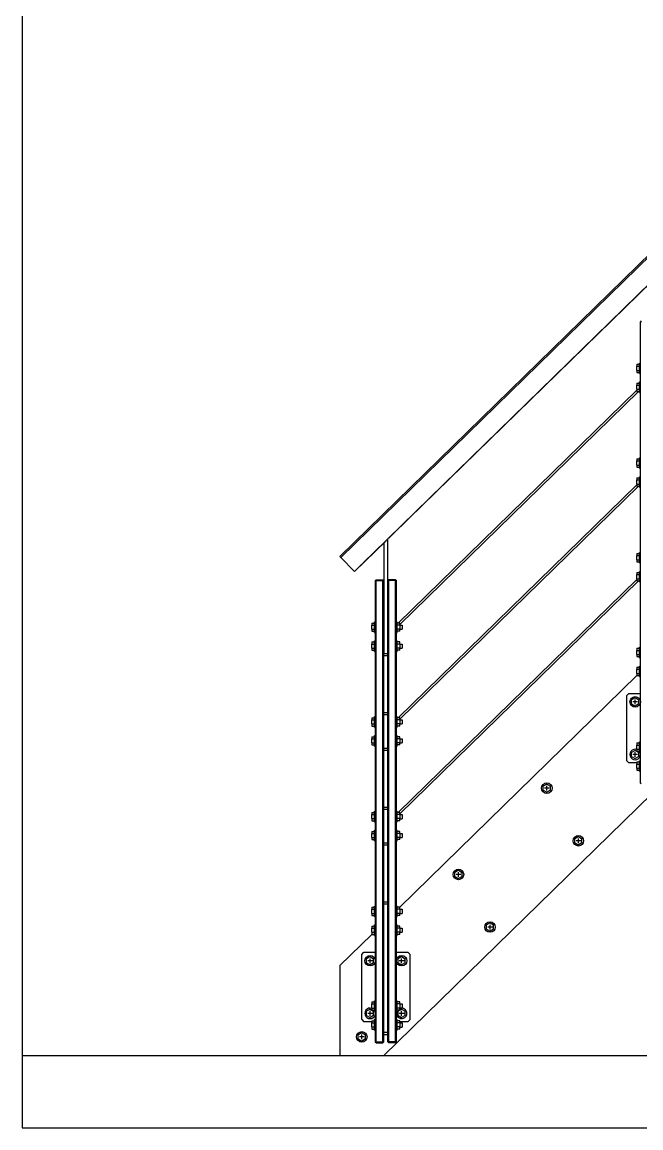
# Model space of a CAD drawing. Extents: x 0 to 2438, y 0 to 2056.
# Drawn here: x 0 to 736, y 0 to 1314 of the extents above; entities that cross this region are included whole.
import ezdxf

# ---------------------------------------------------------------- set-up
doc = ezdxf.new("R2010")
doc.units = 0
doc.layers.get('0').update_dxf_attribs({"linetype": 'CONTINUOUS'})

msp = doc.modelspace()

# ---------------------------------------------------------------- linework, layer by layer
at = {"color": 0}
for p, q in [((0.356, 2056.42), (0.356, 86.413)), ((377.857, 679.15), (1397.55, 1674.57)), ((378.964, 678.014), (1398.66, 1673.43)), ((395.319, 661.261), (1415.01, 1656.68)), ((435.049, 700.049), (747.723, 1005.28)), ((435.049, 700.049), (747.518, 1005.07)), ((435.049, 700.049), (747.494, 1005.05)), ((720.714, 978.913), (747.55, 1005.11)), ((720.714, 978.913), (720.714, 978.913)), ((736.05, 958.913), (735.051, 957.912)), ((735.051, 409.914), (735.051, 957.912)), ((735.051, 957.912), (736.05, 957.912)), ((730.85, 907.57), (734.049, 907.57)), ((730.85, 907.57), (730.85, 905.115)), ((734.049, 902.663), (734.049, 908.914)), ((734.049, 908.914), (735.051, 908.914)), ((730.85, 900.208), (730.85, 905.115)), ((730.85, 905.115), (734.049, 905.115)), ((730.85, 900.208), (734.049, 900.208)), ((730.85, 900.208), (730.85, 897.756)), ((730.85, 897.756), (734.049, 897.756)), ((734.049, 896.412), (734.049, 902.663)), ((734.049, 896.412), (735.051, 896.412)), ((730.85, 885.07), (734.049, 885.07)), ((730.85, 885.07), (730.85, 882.618)), ((730.85, 877.711), (730.85, 882.618)), ((730.85, 882.618), (734.049, 882.618)), ((734.049, 880.163), (734.049, 886.411)), ((734.049, 886.411), (735.051, 886.411)), ((734.049, 873.912), (734.049, 880.163)), ((730.85, 876.893), (447.276, 600.071)), ((449.051, 598.308), (732.751, 875.256)), ((730.85, 877.711), (734.049, 877.711)), ((730.85, 877.711), (730.85, 875.256)), ((730.85, 875.256), (734.049, 875.256)), ((734.049, 873.912), (735.051, 873.912)), ((730.85, 795.069), (734.049, 795.069)), ((730.85, 795.069), (730.85, 792.618)), ((730.85, 787.71), (730.85, 792.618)), ((730.85, 792.618), (734.049, 792.618)), ((734.049, 790.162), (734.049, 796.413)), ((734.049, 796.413), (735.051, 796.413)), ((734.049, 783.911), (734.049, 790.162)), ((730.85, 787.71), (734.049, 787.71)), ((730.85, 787.71), (730.85, 785.255)), ((730.85, 785.255), (734.049, 785.255)), ((734.049, 783.911), (735.051, 783.911)), ((1132.85, 772.439), (430.096, 86.413)), ((730.85, 764.392), (447.276, 487.571)), ((449.051, 485.807), (732.751, 762.755)), ((730.85, 772.569), (734.049, 772.569)), ((730.85, 772.569), (730.85, 770.117)), ((730.85, 765.21), (730.85, 770.117)), ((730.85, 770.117), (734.049, 770.117)), ((730.85, 765.21), (734.049, 765.21)), ((730.85, 765.21), (730.85, 762.755)), ((730.85, 762.755), (734.049, 762.755)), ((734.049, 767.662), (734.049, 773.913)), ((734.049, 773.913), (735.051, 773.913)), ((734.049, 761.411), (734.049, 767.662)), ((734.049, 761.411), (735.051, 761.411)), ((435.049, 700.049), (459.384, 723.801)), ((459.384, 723.801), (459.384, 723.801)), ((395.319, 661.261), (432.724, 697.777)), ((395.319, 661.261), (432.516, 697.576)), ((395.319, 661.261), (432.491, 697.548)), ((405.716, 671.41), (432.551, 697.604)), ((435.049, 700.049), (430.05, 695.166)), ((435.049, 563.912), (435.049, 700.049)), ((430.05, 695.166), (430.05, 563.912)), ((734.049, 677.661), (734.049, 683.913)), ((734.049, 683.913), (735.051, 683.913)), ((378.964, 678.014), (378.964, 678.014)), ((395.319, 661.261), (378.964, 678.014)), ((405.716, 671.41), (405.716, 671.41)), ((730.85, 682.569), (734.049, 682.569)), ((730.85, 682.569), (730.85, 680.117)), ((730.85, 675.21), (730.85, 680.117)), ((730.85, 680.117), (734.049, 680.117)), ((730.85, 675.21), (734.049, 675.21)), ((730.85, 675.21), (730.85, 672.754)), ((730.85, 672.754), (734.049, 672.754)), ((734.049, 671.41), (734.049, 677.661)), ((734.049, 671.41), (735.051, 671.41)), ((393.224, 663.409), (393.224, 663.409)), ((395.319, 661.261), (393.224, 663.409)), ((393.224, 663.409), (393.224, 663.409)), ((393.224, 663.409), (393.224, 663.409)), ((395.319, 661.261), (395.319, 661.261)), ((395.319, 661.261), (395.319, 661.261)), ((730.85, 660.072), (734.049, 660.072)), ((730.85, 660.072), (730.85, 657.617)), ((730.85, 652.709), (730.85, 657.617)), ((730.85, 657.617), (734.049, 657.617)), ((734.049, 655.161), (734.049, 661.412)), ((734.049, 661.412), (735.051, 661.412)), ((421.051, 651.411), (420.049, 650.413)), ((420.049, 102.412), (420.049, 650.413)), ((420.049, 650.413), (421.051, 650.413)), ((421.051, 651.411), (421.051, 650.413)), ((421.051, 651.411), (429.048, 651.411)), ((421.051, 102.412), (421.051, 650.413)), ((421.051, 650.413), (429.048, 650.413)), ((429.048, 651.411), (429.048, 650.413)), ((429.048, 651.411), (430.05, 650.413)), ((429.048, 102.412), (429.048, 650.413)), ((430.05, 650.413), (429.048, 650.413)), ((436.051, 651.411), (435.049, 650.413)), ((435.049, 102.412), (435.049, 650.413)), ((435.049, 650.413), (436.051, 650.413)), ((444.048, 651.411), (436.051, 651.411)), ((436.051, 651.411), (436.051, 650.413)), ((444.048, 650.413), (436.051, 650.413)), ((436.051, 102.412), (436.051, 650.413)), ((444.048, 651.411), (445.05, 650.413)), ((444.048, 651.411), (444.048, 650.413)), ((445.05, 650.413), (444.048, 650.413)), ((444.048, 102.412), (444.048, 650.413)), ((445.05, 102.412), (445.05, 650.413)), ((730.85, 651.891), (447.276, 375.07)), ((449.051, 373.309), (732.751, 650.254)), ((730.85, 652.709), (734.049, 652.709)), ((730.85, 652.709), (730.85, 650.254)), ((730.85, 650.254), (734.049, 650.254)), ((734.049, 648.914), (734.049, 655.161)), ((734.049, 648.914), (735.051, 648.914)), ((415.851, 600.071), (419.051, 600.071)), ((415.851, 600.071), (415.851, 597.616)), ((415.851, 592.709), (415.851, 597.616)), ((415.851, 597.616), (419.051, 597.616)), ((415.851, 592.709), (419.051, 592.709)), ((415.851, 592.709), (415.851, 590.254)), ((419.051, 595.161), (419.051, 601.412)), ((419.051, 601.412), (420.049, 601.412)), ((419.051, 588.913), (419.051, 595.161)), ((435.049, 597.662), (435.049, 597.662)), ((435.049, 592.663), (435.049, 592.663)), ((445.05, 601.412), (446.049, 601.412)), ((446.049, 595.161), (446.049, 601.412)), ((449.051, 600.071), (446.049, 600.071)), ((449.051, 597.616), (446.049, 597.616)), ((446.049, 588.913), (446.049, 595.161)), ((449.051, 592.709), (446.049, 592.709)), ((449.051, 597.616), (449.051, 600.071)), ((449.051, 597.662), (452.049, 597.662)), ((449.051, 597.616), (449.051, 592.709)), ((449.051, 590.254), (449.051, 592.709)), ((449.051, 592.663), (452.049, 592.663)), ((452.049, 597.662), (452.049, 595.161)), ((452.049, 595.161), (452.049, 592.663)), ((415.851, 590.254), (419.051, 590.254)), ((419.051, 588.913), (420.049, 588.913)), ((419.051, 572.661), (419.051, 578.912)), ((419.051, 578.912), (420.049, 578.912)), ((435.049, 588.567), (435.049, 588.567)), ((435.049, 588.098), (435.049, 588.098)), ((435.049, 588.098), (435.049, 588.098)), ((435.049, 588.038), (435.049, 588.038)), ((435.049, 586.772), (435.049, 586.772)), ((435.049, 586.197), (435.049, 586.197)), ((435.049, 584.606), (435.049, 584.606)), ((445.05, 588.913), (446.049, 588.913)), ((445.05, 578.912), (446.049, 578.912)), ((449.051, 590.254), (446.049, 590.254)), ((446.049, 572.661), (446.049, 578.912)), ((415.851, 577.571), (419.051, 577.571)), ((415.851, 577.571), (415.851, 575.116)), ((415.851, 570.209), (415.851, 575.116)), ((415.851, 575.116), (419.051, 575.116)), ((415.851, 570.209), (419.051, 570.209)), ((415.851, 570.209), (415.851, 567.757)), ((415.851, 567.757), (419.051, 567.757)), ((419.051, 566.413), (419.051, 572.661)), ((419.051, 566.413), (420.049, 566.413)), ((435.049, 575.162), (435.049, 575.162)), ((435.049, 570.163), (435.049, 570.163)), ((445.05, 566.413), (446.049, 566.413)), ((449.051, 577.571), (446.049, 577.571)), ((449.051, 575.116), (446.049, 575.116)), ((446.049, 566.413), (446.049, 572.661)), ((449.051, 570.209), (446.049, 570.209)), ((449.051, 567.757), (446.049, 567.757)), ((449.051, 575.116), (449.051, 577.571)), ((449.051, 575.162), (452.049, 575.162)), ((449.051, 575.116), (449.051, 570.209)), ((449.051, 567.757), (449.051, 570.209)), ((449.051, 570.163), (452.049, 570.163)), ((452.049, 575.162), (452.049, 572.661)), ((452.049, 572.661), (452.049, 570.163)), ((730.85, 570.071), (734.049, 570.071)), ((730.85, 570.071), (730.85, 567.616)), ((730.85, 562.709), (730.85, 567.616)), ((730.85, 567.616), (734.049, 567.616)), ((734.049, 565.164), (734.049, 571.412)), ((734.049, 571.412), (735.051, 571.412)), ((734.049, 558.913), (734.049, 565.164)), ((430.05, 561.414), (430.05, 563.912)), ((430.05, 563.912), (435.049, 563.912)), ((430.05, 491.412), (430.05, 563.912)), ((430.05, 561.414), (435.049, 561.414)), ((435.049, 561.414), (435.049, 563.912)), ((730.85, 562.709), (734.049, 562.709)), ((730.85, 562.709), (730.85, 560.257)), ((730.85, 560.257), (734.049, 560.257)), ((734.049, 558.913), (735.051, 558.913)), ((730.85, 547.571), (734.049, 547.571)), ((730.85, 547.571), (730.85, 545.116)), ((730.85, 540.209), (730.85, 545.116)), ((730.85, 545.116), (734.049, 545.116)), ((730.85, 540.209), (734.049, 540.209)), ((730.85, 540.209), (730.85, 537.753)), ((734.049, 542.66), (734.049, 548.912)), ((734.049, 548.912), (735.051, 548.912)), ((734.049, 536.413), (734.049, 542.66)), ((448.991, 262.57), (730.889, 537.753)), ((730.85, 537.753), (734.049, 537.753)), ((734.049, 536.413), (735.051, 536.413)), ((718.799, 513.913), (721.3, 516.414)), ((718.799, 436.411), (718.799, 513.913)), ((721.3, 516.414), (735.051, 516.414)), ((728.8, 511.32), (724.549, 508.868)), ((724.549, 503.961), (724.549, 508.868)), ((724.549, 503.961), (728.8, 501.505)), ((731.601, 506.413), (726.003, 506.413)), ((731.601, 506.413), (726.003, 506.413)), ((728.8, 511.32), (733.051, 508.868)), ((728.8, 503.611), (728.8, 509.214)), ((728.8, 503.611), (728.8, 509.214)), ((733.051, 503.961), (728.8, 501.505)), ((733.051, 503.961), (733.051, 508.868)), ((415.851, 487.571), (419.051, 487.571)), ((415.851, 487.571), (415.851, 485.115)), ((419.051, 482.664), (419.051, 488.911)), ((419.051, 488.911), (420.049, 488.911)), ((430.05, 493.914), (435.049, 493.914)), ((430.05, 451.411), (430.05, 491.412)), ((430.05, 491.412), (435.049, 491.412)), ((435.049, 491.412), (435.049, 493.914)), ((435.049, 451.411), (435.049, 491.412)), ((445.05, 488.911), (446.049, 488.911)), ((446.049, 482.664), (446.049, 488.911)), ((449.051, 487.571), (446.049, 487.571)), ((449.051, 485.115), (449.051, 487.571)), ((415.851, 480.208), (415.851, 485.115)), ((415.851, 485.115), (419.051, 485.115)), ((415.851, 480.208), (419.051, 480.208)), ((415.851, 480.208), (415.851, 477.756)), ((415.851, 477.756), (419.051, 477.756)), ((419.051, 476.412), (419.051, 482.664)), ((419.051, 476.412), (420.049, 476.412)), ((445.05, 476.412), (446.049, 476.412)), ((449.051, 485.115), (446.049, 485.115)), ((446.049, 476.412), (446.049, 482.664)), ((449.051, 480.208), (446.049, 480.208)), ((449.051, 477.756), (446.049, 477.756)), ((449.051, 485.161), (452.049, 485.161)), ((449.051, 485.115), (449.051, 480.208)), ((449.051, 477.756), (449.051, 480.208)), ((449.051, 480.162), (452.049, 480.162)), ((452.049, 485.161), (452.049, 482.664)), ((452.049, 482.664), (452.049, 480.162)), ((415.851, 465.07), (419.051, 465.07)), ((415.851, 465.07), (415.851, 462.615)), ((415.851, 457.712), (415.851, 462.615)), ((415.851, 462.615), (419.051, 462.615)), ((419.051, 460.163), (419.051, 466.411)), ((419.051, 466.411), (420.049, 466.411)), ((419.051, 453.912), (419.051, 460.163)), ((445.05, 466.411), (446.049, 466.411)), ((446.049, 460.163), (446.049, 466.411)), ((449.051, 465.07), (446.049, 465.07)), ((449.051, 462.615), (446.049, 462.615)), ((446.049, 453.912), (446.049, 460.163)), ((449.051, 462.615), (449.051, 465.07)), ((449.051, 462.661), (452.049, 462.661)), ((449.051, 462.615), (449.051, 457.712)), ((452.049, 462.661), (452.049, 460.163)), ((452.049, 460.163), (452.049, 457.662)), ((415.851, 457.712), (419.051, 457.712)), ((415.851, 457.712), (415.851, 455.256)), ((415.851, 455.256), (419.051, 455.256)), ((419.051, 453.912), (420.049, 453.912)), ((430.05, 451.411), (435.049, 451.411)), ((430.05, 378.912), (430.05, 451.411)), ((430.05, 448.913), (435.049, 448.913)), ((435.049, 451.411), (435.049, 448.913)), ((445.05, 453.912), (446.049, 453.912)), ((449.051, 457.712), (446.049, 457.712)), ((449.051, 455.256), (446.049, 455.256)), ((449.051, 455.256), (449.051, 457.712)), ((449.051, 457.662), (452.049, 457.662)), ((728.8, 448.822), (724.549, 446.366)), ((728.8, 448.822), (733.051, 446.366)), ((728.8, 441.113), (728.8, 446.712)), ((728.8, 441.113), (728.8, 446.712)), ((730.85, 457.57), (734.049, 457.57)), ((730.85, 457.57), (730.85, 455.115)), ((730.85, 450.208), (730.85, 455.115)), ((730.85, 455.115), (734.049, 455.115)), ((730.85, 450.208), (734.049, 450.208)), ((730.85, 450.208), (730.85, 447.756)), ((730.85, 447.756), (734.049, 447.756)), ((734.049, 452.663), (734.049, 458.914)), ((734.049, 458.914), (735.051, 458.914)), ((734.049, 446.412), (734.049, 452.663)), ((718.799, 436.411), (721.3, 433.913)), ((730.85, 433.913), (721.3, 433.913)), ((724.549, 441.459), (724.549, 446.366)), ((724.549, 441.459), (728.8, 439.007)), ((731.601, 443.914), (726.003, 443.914)), ((731.601, 443.914), (726.003, 443.914)), ((733.051, 441.459), (728.8, 439.007)), ((730.85, 435.07), (734.049, 435.07)), ((730.85, 435.07), (730.85, 432.615)), ((733.051, 441.459), (733.051, 446.366)), ((734.049, 446.412), (735.051, 446.412)), ((734.049, 430.163), (734.049, 436.411)), ((734.049, 436.411), (735.051, 436.411)), ((730.85, 427.708), (730.85, 432.615)), ((730.85, 432.615), (734.049, 432.615)), ((730.85, 427.708), (734.049, 427.708)), ((730.85, 427.708), (730.85, 425.256)), ((730.85, 425.256), (734.049, 425.256)), ((734.049, 423.912), (734.049, 430.163)), ((734.049, 423.912), (735.051, 423.912)), ((623.799, 408.82), (619.548, 406.368)), ((623.799, 408.82), (628.05, 406.368)), ((735.051, 409.914), (736.05, 409.914)), ((736.05, 408.912), (735.051, 409.914)), ((619.548, 401.461), (619.548, 406.368)), ((619.548, 401.461), (623.799, 399.006)), ((626.6, 403.913), (621.002, 403.913)), ((626.6, 403.913), (621.002, 403.913)), ((623.799, 401.112), (623.799, 406.714)), ((623.799, 401.112), (623.799, 406.714)), ((628.05, 401.461), (623.799, 399.006)), ((628.05, 401.461), (628.05, 406.368)), ((430.05, 381.413), (435.049, 381.413)), ((435.049, 378.912), (435.049, 381.413)), ((415.851, 375.07), (419.051, 375.07)), ((415.851, 375.07), (415.851, 372.614)), ((415.851, 367.707), (415.851, 372.614)), ((415.851, 372.614), (419.051, 372.614)), ((419.051, 370.163), (419.051, 376.414)), ((419.051, 376.414), (420.049, 376.414)), ((419.051, 363.911), (419.051, 370.163)), ((430.05, 338.912), (430.05, 378.912)), ((430.05, 378.912), (435.049, 378.912)), ((435.049, 338.912), (435.049, 378.912)), ((445.05, 376.414), (446.049, 376.414)), ((446.049, 370.163), (446.049, 376.414)), ((449.051, 375.07), (446.049, 375.07)), ((449.051, 372.614), (446.049, 372.614)), ((446.049, 363.911), (446.049, 370.163)), ((449.051, 372.614), (449.051, 375.07)), ((449.051, 372.664), (452.049, 372.664)), ((449.051, 372.614), (449.051, 367.707)), ((452.049, 372.664), (452.049, 370.163)), ((452.049, 370.163), (452.049, 367.661)), ((415.851, 367.707), (419.051, 367.707)), ((415.851, 367.707), (415.851, 365.256)), ((415.851, 365.256), (419.051, 365.256)), ((419.051, 363.911), (420.049, 363.911)), ((445.05, 363.911), (446.049, 363.911)), ((449.051, 367.707), (446.049, 367.707)), ((449.051, 365.256), (446.049, 365.256)), ((449.051, 365.256), (449.051, 367.707)), ((449.051, 367.661), (452.049, 367.661)), ((415.851, 352.57), (419.051, 352.57)), ((415.851, 352.57), (415.851, 350.117)), ((415.851, 345.21), (415.851, 350.117)), ((415.851, 350.117), (419.051, 350.117)), ((415.851, 345.21), (419.051, 345.21)), ((415.851, 345.21), (415.851, 342.755)), ((415.851, 342.755), (419.051, 342.755)), ((419.051, 347.663), (419.051, 353.91)), ((419.051, 353.91), (420.049, 353.91)), ((419.051, 341.412), (419.051, 347.663)), ((445.05, 353.91), (446.049, 353.91)), ((446.049, 347.663), (446.049, 353.91)), ((449.051, 352.57), (446.049, 352.57)), ((449.051, 350.117), (446.049, 350.117)), ((446.049, 341.412), (446.049, 347.663)), ((449.051, 345.21), (446.049, 345.21)), ((449.051, 342.755), (446.049, 342.755)), ((449.051, 350.117), (449.051, 352.57)), ((449.051, 350.162), (452.049, 350.162)), ((449.051, 350.117), (449.051, 345.21)), ((449.051, 342.755), (449.051, 345.21)), ((449.051, 345.163), (452.049, 345.163)), ((452.049, 350.162), (452.049, 347.663)), ((452.049, 347.663), (452.049, 345.163)), ((661.3, 346.32), (657.049, 343.866)), ((657.049, 338.959), (657.049, 343.866)), ((661.3, 346.32), (665.551, 343.866)), ((661.3, 338.613), (661.3, 344.212)), ((661.3, 338.613), (661.3, 344.212)), ((665.551, 338.959), (665.551, 343.866)), ((419.051, 341.412), (420.049, 341.412)), ((430.05, 338.912), (435.049, 338.912)), ((430.05, 266.412), (430.05, 338.912)), ((430.05, 336.412), (435.049, 336.412)), ((435.049, 338.912), (435.049, 336.412)), ((445.05, 341.412), (446.049, 341.412)), ((657.049, 338.959), (661.3, 336.506)), ((664.101, 341.412), (658.502, 341.412)), ((664.101, 341.412), (658.502, 341.412)), ((665.551, 338.959), (661.3, 336.506)), ((518.799, 306.32), (514.551, 303.866)), ((514.551, 298.96), (514.551, 303.866)), ((518.799, 306.32), (523.05, 303.866)), ((518.802, 298.613), (518.802, 304.213)), ((518.802, 298.613), (518.802, 304.213)), ((523.05, 298.96), (523.05, 303.866)), ((514.551, 298.96), (518.799, 296.505)), ((521.6, 301.413), (516.001, 301.413)), ((521.6, 301.413), (516.001, 301.413)), ((523.05, 298.96), (518.799, 296.505)), ((419.051, 257.663), (419.051, 263.912)), ((419.051, 263.912), (420.049, 263.912)), ((430.05, 268.912), (435.049, 268.912)), ((430.05, 113.913), (430.05, 266.412)), ((430.05, 266.412), (435.049, 266.412)), ((435.049, 266.412), (435.049, 268.912)), ((435.049, 113.913), (435.049, 266.412)), ((445.05, 263.912), (446.049, 263.912)), ((446.049, 257.663), (446.049, 263.912)), ((415.851, 262.57), (419.051, 262.57)), ((415.851, 262.57), (415.851, 260.116)), ((415.851, 255.21), (415.851, 260.116)), ((415.851, 260.116), (419.051, 260.116)), ((415.851, 255.21), (419.051, 255.21)), ((415.851, 255.21), (415.851, 252.756)), ((415.851, 252.756), (419.051, 252.756)), ((419.051, 251.412), (419.051, 257.663)), ((419.051, 251.412), (420.049, 251.412)), ((445.05, 251.412), (446.049, 251.412)), ((449.051, 262.57), (446.049, 262.57)), ((449.051, 260.116), (446.049, 260.116)), ((446.049, 251.412), (446.049, 257.663)), ((449.051, 255.21), (446.049, 255.21)), ((449.051, 252.756), (446.049, 252.756)), ((449.051, 260.116), (449.051, 262.57)), ((449.051, 260.163), (452.049, 260.163)), ((449.051, 260.116), (449.051, 255.21)), ((449.051, 252.756), (449.051, 255.21)), ((449.051, 255.162), (452.049, 255.162)), ((452.049, 260.163), (452.049, 257.663)), ((452.049, 257.663), (452.049, 255.162)), ((415.851, 240.071), (419.051, 240.071)), ((415.851, 240.071), (415.851, 237.617)), ((415.851, 232.709), (415.851, 237.617)), ((415.851, 237.617), (419.051, 237.617)), ((419.051, 235.162), (419.051, 241.411)), ((419.051, 241.411), (420.049, 241.411)), ((435.049, 248.959), (435.049, 248.959)), ((445.05, 241.411), (446.049, 241.411)), ((446.049, 235.162), (446.049, 241.411)), ((449.051, 240.071), (446.049, 240.071)), ((449.051, 237.617), (446.049, 237.617)), ((449.051, 237.617), (449.051, 240.071)), ((449.051, 237.662), (452.049, 237.662)), ((449.051, 237.617), (449.051, 232.709)), ((452.049, 237.662), (452.049, 235.162)), ((556.299, 243.821), (552.051, 241.366)), ((552.051, 236.459), (552.051, 241.366)), ((552.051, 236.459), (556.299, 234.005)), ((559.1, 238.912), (553.501, 238.912)), ((559.1, 238.912), (553.501, 238.912)), ((556.299, 243.821), (560.55, 241.366)), ((560.55, 236.459), (556.299, 234.005)), ((556.302, 236.112), (556.302, 241.712)), ((556.302, 236.112), (556.302, 241.712)), ((560.55, 236.459), (560.55, 241.366)), ((377.857, 193.125), (415.89, 230.255)), ((415.851, 232.709), (419.051, 232.709)), ((415.851, 232.709), (415.851, 230.255)), ((415.851, 230.255), (419.051, 230.255)), ((419.051, 228.913), (419.051, 235.162)), ((419.051, 228.913), (420.049, 228.913)), ((445.05, 228.913), (446.049, 228.913)), ((446.049, 228.913), (446.049, 235.162)), ((449.051, 232.709), (446.049, 232.709)), ((449.051, 230.255), (446.049, 230.255)), ((449.051, 230.255), (449.051, 232.709)), ((449.051, 232.663), (452.049, 232.663)), ((452.049, 235.162), (452.049, 232.663)), ((403.8, 206.412), (406.298, 208.912)), ((403.8, 128.913), (403.8, 206.412)), ((406.298, 208.912), (420.049, 208.912)), ((413.801, 203.82), (409.55, 201.366)), ((409.55, 196.459), (409.55, 201.366)), ((416.599, 198.913), (411, 198.913)), ((416.599, 198.913), (411, 198.913)), ((413.801, 203.82), (418.049, 201.366)), ((413.801, 196.113), (413.801, 201.712)), ((413.801, 196.113), (413.801, 201.712)), ((418.049, 196.459), (418.049, 201.366)), ((445.05, 208.912), (458.802, 208.912)), ((451.302, 203.82), (447.051, 201.366)), ((447.051, 196.459), (447.051, 201.366)), ((454.099, 198.913), (448.5, 198.913)), ((454.099, 198.913), (448.5, 198.913)), ((451.302, 203.82), (455.549, 201.366)), ((451.302, 196.113), (451.302, 201.712)), ((451.302, 196.113), (451.302, 201.712)), ((455.549, 196.459), (455.549, 201.366)), ((458.802, 208.912), (461.299, 206.412)), ((461.299, 128.913), (461.299, 206.412)), ((377.857, 193.125), (377.857, 86.413)), ((409.55, 196.459), (413.801, 194.006)), ((418.049, 196.459), (413.801, 194.006)), ((447.051, 196.459), (451.302, 194.006)), ((455.549, 196.459), (451.302, 194.006)), ((415.851, 150.07), (419.051, 150.07)), ((415.851, 150.07), (415.851, 147.617)), ((415.851, 142.71), (415.851, 147.617)), ((415.851, 147.617), (419.051, 147.617)), ((419.051, 145.162), (419.051, 151.412)), ((419.051, 151.412), (420.049, 151.412)), ((419.051, 138.912), (419.051, 145.162)), ((445.05, 151.412), (446.049, 151.412)), ((446.049, 145.162), (446.049, 151.412)), ((449.051, 150.07), (446.049, 150.07)), ((449.051, 147.617), (446.049, 147.617)), ((446.049, 138.912), (446.049, 145.162)), ((449.051, 147.617), (449.051, 150.07)), ((449.051, 147.662), (452.049, 147.662)), ((449.051, 147.617), (449.051, 142.71)), ((452.049, 147.662), (452.049, 145.162)), ((452.049, 145.162), (452.049, 142.663)), ((413.801, 141.321), (409.55, 138.866)), ((409.55, 133.959), (409.55, 138.866)), ((409.55, 133.959), (413.801, 131.505)), ((416.599, 136.412), (411, 136.412)), ((416.599, 136.412), (411, 136.412)), ((413.801, 141.321), (418.049, 138.866)), ((413.801, 133.612), (413.801, 139.212)), ((413.801, 133.612), (413.801, 139.212)), ((418.049, 133.959), (413.801, 131.505)), ((415.851, 142.71), (419.051, 142.71)), ((415.851, 142.71), (415.851, 140.255)), ((415.851, 140.255), (419.051, 140.255)), ((418.049, 133.959), (418.049, 138.866)), ((419.051, 138.912), (420.049, 138.912)), ((445.05, 138.912), (446.049, 138.912)), ((449.051, 142.71), (446.049, 142.71)), ((449.051, 140.255), (446.049, 140.255)), ((451.302, 141.321), (447.051, 138.866)), ((447.051, 133.959), (447.051, 138.866)), ((447.051, 133.959), (451.302, 131.505)), ((454.099, 136.412), (448.5, 136.412)), ((454.099, 136.412), (448.5, 136.412)), ((449.051, 140.255), (449.051, 142.71)), ((449.051, 142.663), (452.049, 142.663)), ((451.302, 141.321), (455.549, 138.866)), ((451.302, 133.612), (451.302, 139.212)), ((451.302, 133.612), (451.302, 139.212)), ((455.549, 133.959), (451.302, 131.505)), ((455.549, 133.959), (455.549, 138.866)), ((403.8, 128.913), (406.298, 126.412)), ((415.851, 126.412), (406.298, 126.412)), ((415.851, 127.57), (419.051, 127.57)), ((415.851, 127.57), (415.851, 125.116)), ((415.851, 120.209), (415.851, 125.116)), ((415.851, 125.116), (419.051, 125.116)), ((415.851, 120.209), (419.051, 120.209)), ((415.851, 120.209), (415.851, 117.755)), ((419.051, 122.662), (419.051, 128.913)), ((419.051, 128.913), (420.049, 128.913)), ((419.051, 116.412), (419.051, 122.662)), ((445.05, 128.913), (446.049, 128.913)), ((446.049, 122.662), (446.049, 128.913)), ((449.051, 127.57), (446.049, 127.57)), ((449.051, 125.116), (446.049, 125.116)), ((446.049, 116.412), (446.049, 122.662)), ((449.051, 120.209), (446.049, 120.209)), ((449.051, 125.116), (449.051, 127.57)), ((458.802, 126.412), (449.051, 126.412)), ((449.051, 125.162), (452.049, 125.162)), ((449.051, 125.116), (449.051, 120.209)), ((449.051, 117.755), (449.051, 120.209)), ((449.051, 120.162), (452.049, 120.162)), ((452.049, 125.162), (452.049, 122.662)), ((452.049, 122.662), (452.049, 120.162)), ((458.802, 126.412), (461.299, 128.913)), ((403.955, 113.32), (399.704, 110.866)), ((399.704, 105.959), (399.704, 110.866)), ((399.704, 105.959), (403.955, 103.506)), ((406.756, 108.409), (401.154, 108.409)), ((406.756, 108.409), (401.154, 108.409)), ((403.955, 113.32), (408.206, 110.866)), ((403.955, 105.609), (403.955, 111.209)), ((403.955, 105.609), (403.955, 111.209)), ((408.206, 105.959), (403.955, 103.506)), ((408.206, 105.959), (408.206, 110.866)), ((415.851, 117.755), (419.051, 117.755)), ((419.051, 116.412), (420.049, 116.412)), ((430.05, 111.412), (430.05, 113.913)), ((430.05, 113.913), (435.049, 113.913)), ((430.05, 102.412), (430.05, 113.913)), ((430.05, 111.412), (435.049, 111.412)), ((435.049, 111.412), (435.049, 113.913)), ((445.05, 116.412), (446.049, 116.412)), ((449.051, 117.755), (446.049, 117.755)), ((420.049, 102.412), (421.051, 102.412)), ((421.051, 101.413), (420.049, 102.412)), ((421.051, 101.413), (421.051, 102.412)), ((421.051, 102.412), (429.048, 102.412)), ((421.051, 101.413), (429.048, 101.413)), ((429.048, 101.413), (429.048, 102.412)), ((430.05, 102.412), (429.048, 102.412)), ((429.048, 101.413), (430.05, 102.412)), ((435.049, 102.412), (436.051, 102.412)), ((436.051, 101.413), (435.049, 102.412)), ((444.048, 102.412), (436.051, 102.412)), ((436.051, 101.413), (436.051, 102.412)), ((444.048, 101.413), (436.051, 101.413)), ((445.05, 102.412), (444.048, 102.412)), ((444.048, 101.413), (445.05, 102.412)), ((444.048, 101.413), (444.048, 102.412)), ((0.356, 86.413), (2437.85, 86.413)), ((0.356, 86.413), (0.356, 0.356)), ((0.356, 0.356), (2437.85, 0.356))]:
    msp.add_line(p, q, dxfattribs=at)
for points in [[(729.661, 987.644), (729.167, 987.16), (728.765, 986.769), (728.765, 986.769)], [(729.661, 987.644), (730.155, 988.123), (730.553, 988.515), (730.553, 988.515)], [(730.553, 988.515), (730.553, 988.515), (730.155, 988.123), (729.661, 987.644)], [(450.441, 715.07), (449.943, 714.59), (449.545, 714.199), (449.545, 714.199)], [(450.441, 715.07), (450.931, 715.553), (451.333, 715.945), (451.333, 715.945)], [(451.333, 715.945), (451.333, 715.945), (450.931, 715.553), (450.441, 715.07)], [(378.964, 678.014), (377.462, 679.556), (377.462, 679.556), (378.964, 678.014)], [(378.964, 678.014), (377.462, 679.556), (377.462, 679.556), (378.964, 678.014)], [(414.662, 680.141), (414.168, 679.662), (413.766, 679.27), (413.766, 679.27)], [(414.662, 680.141), (415.156, 680.625), (415.555, 681.016), (415.555, 681.016)], [(415.555, 681.016), (415.555, 681.016), (415.156, 680.625), (414.662, 680.141)], [(722.549, 506.413), (722.549, 509.866), (725.35, 512.66), (728.8, 512.66)], [(728.8, 512.66), (732.254, 512.66), (735.051, 509.866), (735.051, 506.413)], [(728.8, 500.161), (725.35, 500.161), (722.549, 502.962), (722.549, 506.413)], [(735.051, 506.413), (735.051, 502.962), (732.254, 500.161), (728.8, 500.161)], [(723.798, 447.661), (722.168, 445.488), (722.129, 442.503), (723.706, 440.291)], [(730.85, 449.816), (728.281, 450.709), (725.431, 449.838), (723.798, 447.661)], [(734.049, 447.305), (733.951, 447.46), (733.841, 447.608), (733.728, 447.756)], [(723.706, 440.291), (725.283, 438.076), (728.112, 437.13), (730.702, 437.959)], [(730.702, 437.959), (733.291, 438.785), (735.051, 441.194), (735.051, 443.911)], [(735.051, 443.911), (735.051, 444.772), (734.871, 445.625), (734.529, 446.412)], [(617.552, 403.913), (617.552, 407.363), (620.346, 410.161), (623.799, 410.161)], [(623.799, 410.161), (627.253, 410.161), (630.051, 407.363), (630.051, 403.913)], [(623.799, 397.662), (620.346, 397.662), (617.552, 400.459), (617.552, 403.913)], [(630.051, 403.913), (630.051, 400.459), (627.253, 397.662), (623.799, 397.662)], [(655.052, 341.412), (655.052, 344.864), (657.849, 347.663), (661.3, 347.663)], [(661.3, 347.663), (664.753, 347.663), (667.551, 344.864), (667.551, 341.412)], [(661.3, 335.162), (657.849, 335.162), (655.052, 337.961), (655.052, 341.412)], [(667.551, 341.412), (667.551, 337.961), (664.753, 335.162), (661.3, 335.162)], [(512.551, 301.413), (512.551, 304.865), (515.348, 307.662), (518.799, 307.662)], [(518.799, 307.662), (522.252, 307.662), (525.05, 304.865), (525.05, 301.413)], [(518.799, 295.162), (515.348, 295.162), (512.551, 297.961), (512.551, 301.413)], [(525.05, 301.413), (525.05, 297.961), (522.252, 295.162), (518.799, 295.162)], [(550.051, 238.912), (550.051, 242.364), (552.849, 245.163), (556.299, 245.163)], [(556.299, 232.663), (552.849, 232.663), (550.051, 235.461), (550.051, 238.912)], [(556.299, 245.163), (559.752, 245.163), (562.55, 242.364), (562.55, 238.912)], [(562.55, 238.912), (562.55, 235.461), (559.752, 232.663), (556.299, 232.663)], [(407.55, 198.913), (407.55, 202.365), (410.348, 205.162), (413.801, 205.162)], [(413.801, 192.662), (410.348, 192.662), (407.55, 195.461), (407.55, 198.913)], [(413.801, 205.162), (417.251, 205.162), (420.049, 202.365), (420.049, 198.913)], [(420.049, 198.913), (420.049, 195.461), (417.251, 192.662), (413.801, 192.662)], [(445.05, 198.913), (445.05, 202.365), (447.848, 205.162), (451.302, 205.162)], [(451.302, 192.662), (447.848, 192.662), (445.05, 195.461), (445.05, 198.913)], [(451.302, 205.162), (454.752, 205.162), (457.549, 202.365), (457.549, 198.913)], [(457.549, 198.913), (457.549, 195.461), (454.752, 192.662), (451.302, 192.662)], [(408.799, 140.162), (407.169, 137.986), (407.13, 135.005), (408.707, 132.79)], [(408.707, 132.79), (410.284, 130.575), (413.11, 129.631), (415.703, 130.459)], [(415.851, 142.317), (413.279, 143.21), (410.432, 142.338), (408.799, 140.162)], [(415.703, 130.459), (418.292, 131.286), (420.049, 133.693), (420.049, 136.412)], [(419.051, 139.805), (418.948, 139.959), (418.842, 140.109), (418.73, 140.255)], [(420.049, 136.412), (420.049, 137.273), (419.873, 138.125), (419.527, 138.912)], [(445.572, 138.912), (444.556, 136.583), (445.05, 133.87), (446.825, 132.049)], [(446.37, 140.255), (446.257, 140.109), (446.151, 139.959), (446.049, 139.805)], [(446.825, 132.049), (448.603, 130.229), (451.302, 129.665), (453.655, 130.623)], [(454.836, 141.566), (453.136, 142.732), (450.973, 142.985), (449.051, 142.244)], [(453.655, 130.623), (456.011, 131.58), (457.549, 133.871), (457.549, 136.412)], [(457.549, 136.412), (457.549, 138.473), (456.533, 140.401), (454.836, 141.566)], [(397.704, 108.412), (397.704, 111.864), (400.505, 114.662), (403.955, 114.662)], [(403.955, 102.162), (400.505, 102.162), (397.704, 104.961), (397.704, 108.412)], [(403.955, 114.662), (407.409, 114.662), (410.206, 111.864), (410.206, 108.412)], [(410.206, 108.412), (410.206, 104.961), (407.409, 102.162), (403.955, 102.162)]]:
    msp.add_open_spline(points, degree=3, dxfattribs=at)

doc.saveas('drawing.dxf')
